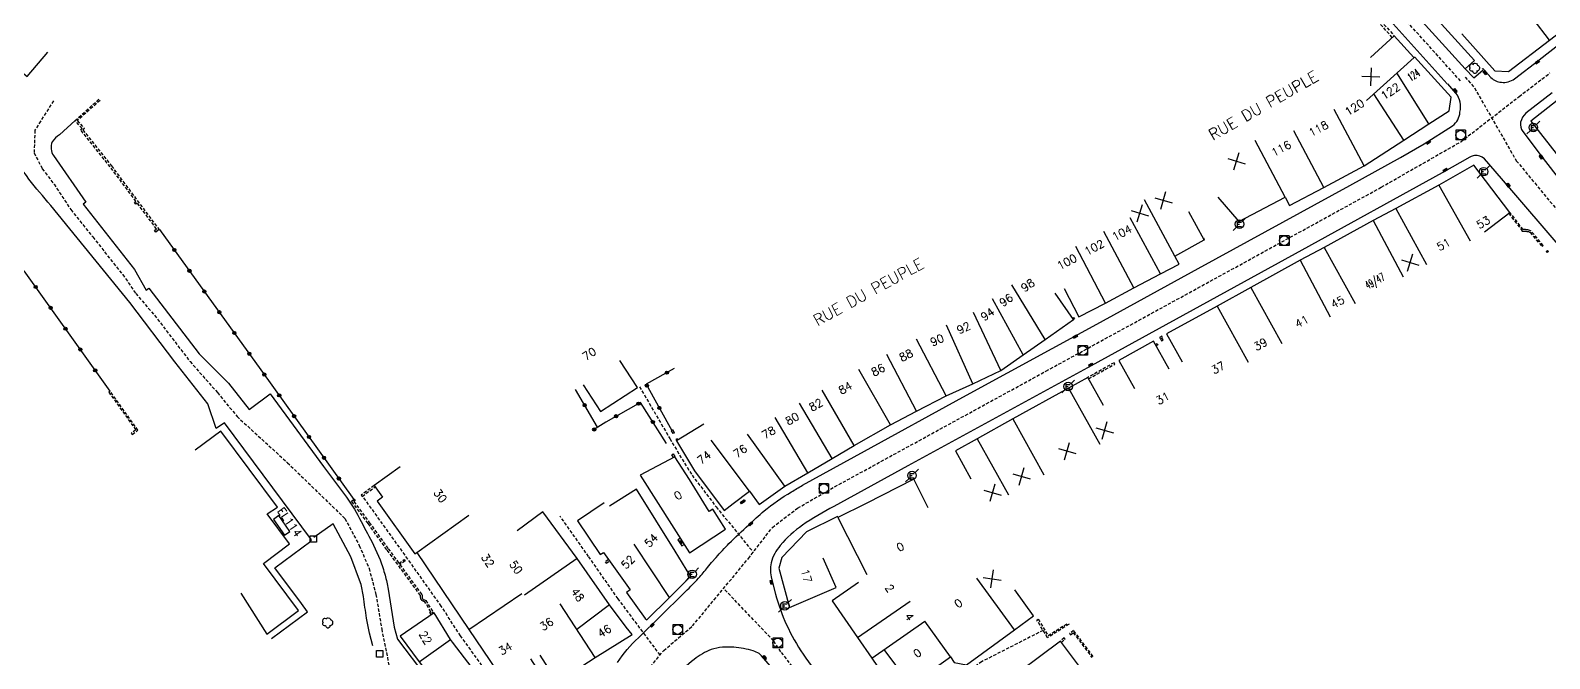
# Model space of a CAD drawing. Header units: millimetres. Extents: x 108000 to 109000, y 121000 to 122000.
# Drawn here: x 108532.3 to 108769.6, y 121175.4 to 121273.5 of the extents above; entities that cross this region are included whole.
import ezdxf
from ezdxf.enums import TextEntityAlignment as Align

# ---------------------------------------------------------------- set-up
doc = ezdxf.new("R2010")
doc.units = ezdxf.units.MM
doc.linetypes.add('DASHED', pattern=[0.75, 0.5, -0.25])
doc.layers.get('0').update_dxf_attribs({"linetype": 'CONTINUOUS'})
for name, color, linetype in [('W0001', 6, 'DASHED'), ('W0008', 7, 'CONTINUOUS'), ('W0100', 7, 'CONTINUOUS'), ('W0112', 1, 'DASHED'), ('W0300', 7, 'CONTINUOUS'), ('W0322', 7, 'CONTINUOUS'), ('W0334', 7, 'CONTINUOUS'), ('W0400', 7, 'CONTINUOUS'), ('W0420', 7, 'CONTINUOUS'), ('W0471', 7, 'CONTINUOUS'), ('W0984', 7, 'CONTINUOUS'), ('W0989', 7, 'CONTINUOUS'), ('W0991', 7, 'CONTINUOUS'), ('W1102', 7, 'CONTINUOUS')]:
    doc.layers.add(name, color=color, linetype=linetype)
doc.styles.get("Standard").update_dxf_attribs({"font": 'romans.shx', "width": 0.85})

# ---------------------------------------------------------------- blocks, each defined once
blk = doc.blocks.new('t991o')
at = {"color": 0, "linetype": 'Continuous'}
for p, q in [((-1, 1), (1, -1)), ((-1, -1), (1, 1))]:
    blk.add_line(p, q, dxfattribs=at)
blk = doc.blocks.new('t322o')
at = {"color": 0, "linetype": 'Continuous'}
for radius in [0.25, 0.15]:
    blk.add_circle((0, 0), radius, dxfattribs=at)
blk = doc.blocks.new('T300')
for p, q in [((-0.8, 0.51), (-0.86, 0.34)), ((-0.86, 0.34), (-0.86, 0.17)), ((-0.86, 0.17), (-0.74, 0.06)), ((-0.69, 0.63), (-0.8, 0.51)), ((-0.8, -0.06), (-0.74, 0.06)), ((-0.74, 0.06), (-0.69, 0.11)), ((-0.57, 0.69), (-0.69, 0.63)), ((-0.46, 0.69), (-0.57, 0.69)), ((-0.29, 0.63), (-0.46, 0.69)), ((-0.29, 0.63), (-0.17, 0.74)), ((-0.23, 0.57), (-0.29, 0.63)), ((-0.17, 0.74), (-0.06, 0.8)), ((-0.06, 0.8), (0.06, 0.8)), ((0.06, 0.8), (0.23, 0.74)), ((0.23, 0.74), (0.34, 0.63)), ((0.34, 0.63), (0.4, 0.51)), ((0.46, 0.46), (0.34, 0.46)), ((0.4, 0.51), (0.4, 0.46)), ((0.57, 0.4), (0.46, 0.46)), ((0.57, 0.4), (0.69, 0.29)), ((0.69, 0.29), (0.74, 0.17)), ((0.74, 0.06), (0.69, -0.17)), ((0.74, 0.17), (0.74, 0.06)), ((-0.8, -0.17), (-0.8, -0.06)), ((-0.8, -0.23), (-0.8, -0.17)), ((-0.74, -0.34), (-0.8, -0.23)), ((-0.69, -0.4), (-0.74, -0.34)), ((-0.51, -0.46), (-0.69, -0.4)), ((-0.4, -0.46), (-0.51, -0.46)), ((-0.4, -0.46), (-0.34, -0.46)), ((-0.34, -0.46), (-0.34, -0.4)), ((-0.34, -0.51), (-0.34, -0.46)), ((-0.29, -0.63), (-0.34, -0.51)), ((-0.17, -0.74), (-0.29, -0.63)), ((-0.06, -0.8), (-0.17, -0.74)), ((0.06, -0.8), (-0.06, -0.8)), ((0.17, -0.74), (0.06, -0.8)), ((0.23, -0.69), (0.17, -0.74)), ((0.29, -0.46), (0.23, -0.46)), ((0.29, -0.63), (0.23, -0.69)), ((0.46, -0.4), (0.29, -0.46)), ((0.34, -0.51), (0.29, -0.63)), ((0.34, -0.51), (0.34, -0.46)), ((0.57, -0.34), (0.46, -0.4)), ((0.63, -0.29), (0.57, -0.34)), ((0.69, -0.17), (0.63, -0.29))]:
    blk.add_line(p, q)
blk = doc.blocks.new('t112o')
at = {"color": 0, "linetype": 'Continuous'}
for p, q in [((-0.5, 0.5), (0.5, 0.5)), ((-0.5, -0.5), (-0.5, 0.5)), ((0.5, 0.5), (0.5, -0.5)), ((0.5, -0.5), (-0.5, -0.5))]:
    blk.add_line(p, q, dxfattribs=at)
blk = doc.blocks.new('T400')
for p, q in [((-0.15, 0.3), (0.15, 0.3)), ((-0.15, -0.25), (-0.15, 0.3)), ((-0.15, 0.15), (0.15, 0.15)), ((-0.15, 0), (0.15, 0)), ((0.15, 0.3), (0.15, -0.25)), ((-0.15, -0.15), (0.15, -0.15)), ((-0.15, -0.25), (-0.15, -0.3)), ((-0.15, -0.3), (0.15, -0.3)), ((0.15, -0.3), (0.15, -0.25))]:
    blk.add_line(p, q)
blk = doc.blocks.new('T420')
for p, q in [((0.75, 0.75), (-0.75, 0.75)), ((-0.75, 0.75), (-0.75, -0.75)), ((0.75, 0.75), (0.75, -0.75)), ((0.75, -0.75), (-0.75, -0.75))]:
    blk.add_line(p, q)
blk.add_ellipse((0, 0), major_axis=(-0.53, 0.53), ratio=1, start_param=3.926991, end_param=10.210176)
blk = doc.blocks.new('T471')
for p, q in [((-0.333334, 0.333334), (-0.333334, -0.333334)), ((-0.333334, 0.333334), (0.333334, 0.333334)), ((-0.333334, 0), (0, 0)), ((0.500001, 0.500001), (1.000002, 1.000002)), ((-0.500001, -0.500001), (-1.000002, -1.000002)), ((-0.333334, -0.333334), (0.333334, -0.333334))]:
    blk.add_line(p, q)
blk.add_ellipse((0, 0), major_axis=(0.471405, 0.471405), ratio=1, start_param=5.4977871438, end_param=11.780972451)

msp = doc.modelspace()

# ---------------------------------------------------------------- linework, layer by layer
at = {"layer": 'W0001', "flags": 128}
msp.add_lwpolyline([(108755.68, 121265.62), (108732.32, 121291.56), (108733.76, 121292.89), (108705.29, 121324.5), (108703.85, 121323.21), (108681.96, 121347.51), (108675.44, 121354.74)], dxfattribs=at)
at = {"layer": 'W0001'}
for points in [[(108575.04, 121067.22), (108578.63, 121072.46), (108584.85, 121082.12), (108590.07, 121091.92), (108597.13, 121105.15), (108602.56, 121115.54), (108613.3, 121140.24), (108618.76, 121153.59), (108623.54, 121164.42), (108627.27, 121171.73), (108631.21, 121176.62), (108635.72, 121180.47), (108644.44, 121191), (108648.2, 121195.87), (108652.13, 121198.88), (108657.26, 121201.84), (108690.93, 121220.28), (108715.27, 121233.61), (108743.31, 121249.02), (108755.71, 121256.11), (108764.84, 121263.19), (108769.65, 121266.88)], [(108756.41, 121266.24), (108757.86, 121264.54), (108764.4, 121253.15), (108784.92, 121228.35), (108811.63, 121197.23), (108841.84, 121162.02), (108862.13, 121138.36), (108878.99, 121118.71), (108885.16, 121109.14), (108888.09, 121104.38), (108894.79, 121087.26), (108896.74, 121081.9), (108908.14, 121058.47), (108916.5, 121041.26), (108919.31, 121035.56), (108921.32, 121024.92), (108928.5, 121010.32), (108933.55, 121000)], [(108535.89, 121262.54), (108532.98, 121257.92), (108532.86, 121254.39), (108534.14, 121251.91), (108535.97, 121249.49), (108538.59, 121245.52), (108542.01, 121241.25), (108546.72, 121235.36), (108548.74, 121232.4), (108551.68, 121229), (108557.22, 121221.77), (108561.51, 121216.93), (108564.57, 121213.18), (108572.44, 121205.97), (108581.42, 121197.25), (108583.65, 121193.04), (108585.19, 121189.46), (108586.26, 121185.4), (108587.16, 121179.97), (108589.98, 121165.91), (108597.85, 121159.16), (108606, 121152.12), (108615.67, 121146.03)], [(108627.43, 121217.85), (108632.17, 121209.74), (108633.69, 121207.16), (108635.64, 121204.02), (108639.41, 121199.06), (108645.2, 121191.99)], [(108618.61, 121153.21), (108607.66, 121167.61), (108599.47, 121178.92), (108596.47, 121183.54), (108591.24, 121190.92), (108584.17, 121200.76)], [(108630.65, 121175.93), (108624.08, 121184.72), (108619.49, 121191.3), (108615.04, 121197.59)], [(108770.59, 121049.12), (108763.09, 121053.94), (108755.71, 121058.87), (108749.29, 121063.37), (108745.04, 121066.35), (108735.7, 121076.4), (108729.98, 121082.84), (108717.56, 121097.23), (108707.29, 121109.1), (108698.13, 121119.68), (108691.37, 121127.49), (108678.13, 121142.83), (108663.81, 121159.39), (108659.32, 121164.58), (108653.13, 121171.78), (108649.52, 121176.44), (108648.36, 121178.16), (108640.56, 121186.32)], [(108690.48, 121179.76), (108680.87, 121174.87), (108678.93, 121173.41), (108676.36, 121172.19), (108673.86, 121172.7), (108670.57, 121170.22), (108660.9, 121162.76)]]:
    msp.add_lwpolyline(points, dxfattribs=at)
at = {"layer": 'W0008', "flags": 128}
for points in [[(108725.46, 121296.49), (108753.61, 121265.16)], [(108741.96, 121286.41), (108757.85, 121268.84), (108756.41, 121267.53), (108757.75, 121266.09), (108759.19, 121267.32)], [(108740.49, 121285.14), (108756.41, 121267.53)], [(108767.96, 121268.9), (108774.66, 121274.12)], [(108569.92, 121178.49), (108575.59, 121182.68), (108574.63, 121183.98), (108570.49, 121189.54), (108576.09, 121193.71), (108576.18, 121193.9), (108562.58, 121212.2), (108561.32, 121211.3)]]:
    msp.add_lwpolyline(points, dxfattribs=at)
for points in [[(108759.05, 121267.47), (108759.17, 121267.59), (108760.44, 121266.16, 0.187), (108762.07, 121265.41, 0.187), (108764.13, 121265.97), (108767.92, 121268.88), (108767.95, 121268.91)], [(108623.97, 121174.76, -0.0489), (108627.25, 121178.61), (108634.24, 121185.48, 0.0146), (108636.66, 121187.95, 0.0138), (108638.07, 121189.6), (108638.7, 121190.39), (108639.4, 121191.17, -0.0125), (108641.41, 121193.34, -0.0105), (108644.49, 121196.24, -0.0136), (108646.89, 121198.43, -0.0356), (108651.15, 121201.41, -0.0122), (108652.9, 121202.44), (108662.59, 121207.79), (108677.92, 121216.2), (108698.87, 121227.61), (108714.72, 121236.31), (108738.38, 121249.29), (108746.29, 121253.64), (108750.02, 121255.81), (108754.45, 121258.63, 0.2113), (108755.6, 121260.75, 0.2212), (108754.97, 121263.74), (108753.69, 121265.19)], [(108561.32, 121211.3), (108560.01, 121215.16), (108554.84, 121221.74), (108547.83, 121230.98), (108535.45, 121246.18, -0.0104), (108532.05, 121250.3, -0.0979), (108529.63, 121254.99, -0.1449), (108529.58, 121258), (108531.15, 121262.62), (108529.74, 121263.88)], [(108770.01, 121263.76), (108765.91, 121260.57, 0.1886), (108765.08, 121259.16, 0.1994), (108765.42, 121257.7), (108768.61, 121253.51), (108778.71, 121240.47, 0.0048)], [(108539.26, 121259.44), (108536.82, 121257.23, 0.0905), (108535.69, 121256.1, 0.2549), (108535.9, 121253.95), (108540.92, 121246.67), (108540.51, 121246.36), (108548.52, 121236.16), (108550.35, 121232.94), (108550.78, 121233.23), (108558.64, 121223), (108563.24, 121218.42), (108566.46, 121214.31), (108569.73, 121216.71)], [(108796.69, 121210.03), (108763.09, 121249.22), (108759.41, 121253.45, 0.2427), (108757.87, 121253.97, 0.0912), (108757.16, 121253.71), (108752.8, 121251.27), (108730.88, 121239.16), (108697.97, 121221.12), (108669.35, 121205.47), (108657.78, 121199.13, 0.0295), (108652.89, 121196.21, 0.0694), (108649.43, 121193.04, 0.1153), (108647.98, 121190.32, 0.117), (108648.06, 121187.85), (108648.69, 121185.45, 0.0432), (108650.4, 121180.64, 0.0397), (108653, 121176.04, 0.0305), (108656.51, 121171.45)], [(108569.73, 121216.71), (108578.08, 121205.4), (108581.68, 121200.59, -0.0391), (108583.96, 121196.76, -0.0002), (108585.9, 121193.09), (108586.91, 121190.78, -0.0169), (108587.69, 121188.39, -0.0272), (108588.16, 121186.21), (108589.12, 121180.27), (108589.62, 121178.38), (108594.03, 121172.58)], [(108585.76, 121177.35), (108585.26, 121179.31), (108584.81, 121181.66, -0.0043), (108584.3, 121185.06, 0.0109), (108583.87, 121187.21), (108582.32, 121191.25), (108579.58, 121196.43), (108576.54, 121194.27)], [(108706.11, 121102.86), (108706.73, 121102.17), (108707.23, 121102.88, 0.1904), (108707.48, 121104.42, 0.0614), (108706.99, 121105.94), (108691.8, 121123.46), (108680.85, 121136.13), (108654.51, 121166.57), (108646.47, 121175.8, 0.0603), (108646.11, 121176.13, 0.0742), (108645.19, 121176.55, 0.0618), (108642.16, 121177.12, 0.1009), (108638.63, 121176.77, 0.0794), (108635.99, 121175.22, 0.0599), (108632.89, 121172.26, 0.0433), (108630.3, 121168.12), (108617.76, 121140.73), (108609.21, 121122.05), (108600.6, 121103.22), (108591.53, 121083.28, -0.0127), (108589.39, 121078.7, -0.033), (108585.3, 121072.15, -0.0327), (108580.63, 121066.14), (108580.07, 121065.57)]]:
    msp.add_lwpolyline(points, format="xyb", dxfattribs=at)
at = {"layer": 'W0100'}
msp.add_line((108702.33, 121221.95), (108704.76, 121217.58), dxfattribs=at)
at = {"layer": 'W0100', "flags": 128}
for points in [[(108755.87, 121272.98), (108761.03, 121267.22), (108763.17, 121267.09), (108769.6, 121271.99), (108774.5, 121275.76)], [(108741.62, 121269.31), (108745.32, 121272.68), (108748.41, 121269.28), (108748.44, 121269.3)], [(108516.89, 121260.33), (108520.69, 121257.08), (108529.9, 121267.86), (108531.79, 121266.31), (108535.03, 121270.12)], [(108717.79, 121247.45), (108721.05, 121243.66), (108728.27, 121247.49), (108728.98, 121246.15), (108734.31, 121248.98), (108740.65, 121252.35), (108746.85, 121256.38), (108750.75, 121258.91), (108753.9, 121260.97), (108754.21, 121263.07), (108748.51, 121269.37)], [(108773.94, 121265.07), (108770.05, 121262), (108766.65, 121259.35), (108772.7, 121251.65), (108772.93, 121251.83), (108775.3, 121248.47), (108779.24, 121242.97), (108783.31, 121245.88)], [(108759.43, 121242.07), (108763.41, 121245.09), (108757.79, 121252.48), (108752.28, 121249.36), (108745.59, 121245.7), (108742.05, 121243.83), (108734.4, 121239.58), (108730.66, 121237.61), (108722.93, 121233.37), (108717.66, 121230.44), (108709.78, 121226.1), (108712.19, 121221.72)], [(108693.76, 121233.18), (108696.08, 121228.75), (108700.22, 121230.92), (108704.67, 121233.28), (108708.82, 121235.46), (108711.72, 121237.02), (108711.06, 121238.26), (108715.65, 121240.78), (108713.24, 121245.16)], [(108637.48, 121212), (108633.2, 121209.41), (108636.04, 121204.72), (108640.64, 121198.49), (108642.06, 121199.57), (108644.64, 121201.5), (108646.1, 121199.42), (108650.12, 121202.29), (108653.71, 121204.4), (108657.51, 121206.64), (108660.98, 121208.66), (108666.62, 121211.87), (108670.72, 121214.02), (108675.33, 121216.44), (108679.5, 121218.32), (108683.88, 121220.38), (108687.37, 121222.82), (108690.78, 121225.2), (108695.23, 121228.36), (108692.34, 121232.44)], [(108710.18, 121220.6), (108707.74, 121224.97), (108702.33, 121221.95)], [(108699.89, 121214.92), (108697.46, 121219.29), (108694.47, 121217.63), (108685.76, 121212.82), (108680.16, 121209.69), (108676.77, 121207.81), (108679.19, 121203.43)], [(108565.17, 121185.57), (108569.2, 121179.19), (108574.17, 121182.85), (108568.68, 121190.24), (108572.76, 121193.27), (108569.27, 121197.96), (108570.87, 121199.03), (108562.01, 121210.9), (108558, 121207.91)], [(108590.04, 121205.31), (108585.98, 121202.39), (108587.3, 121200.56), (108586.45, 121199.95), (108592.36, 121191.73), (108592.64, 121191.92), (108600.75, 121179.93), (108608.54, 121168.45), (108608.81, 121168.38), (108613.01, 121170.95), (108613.16, 121171.11), (108610.44, 121175.31)], [(108672.55, 121198.94), (108670.28, 121203.4), (108662.82, 121199.59), (108658.43, 121197.41), (108658.35, 121197.55), (108653.53, 121195.16), (108649.65, 121191.17), (108649.19, 121189.47), (108650.86, 121183.32), (108658.13, 121186.49), (108656.13, 121191.07)], [(108621.89, 121199.68), (108617.74, 121196.89), (108621.31, 121191.61), (108621.79, 121191.94), (108625.95, 121186.08), (108625.41, 121185.69), (108628.31, 121181.63), (108628.58, 121181.4), (108632.12, 121184.91), (108635.47, 121188.23), (108635.31, 121188.38), (108633, 121192.17), (108626.96, 121201.83), (108622.72, 121199.18)], [(108611.85, 121175.88), (108614.56, 121171.69), (108620.49, 121175.53), (108626.26, 121179.11), (108625.37, 121180.29), (108622.74, 121183.75), (108617.68, 121190.99), (108612.34, 121198.29), (108608.31, 121195.35)], [(108633.81, 121194.18), (108633.43, 121193.94), (108634.06, 121192.98), (108634.43, 121193.21)], [(108661.66, 121187.24), (108657.54, 121184.4), (108661.5, 121178.66), (108663.73, 121175.44), (108664.63, 121174.14), (108659.17, 121170.06), (108662.69, 121165.92), (108669.82, 121171.23), (108675.99, 121175.65), (108676.57, 121174.74), (108678.51, 121174.4), (108686.01, 121179.86), (108689, 121182.04), (108686.06, 121186.08)], [(108595.33, 121182.52), (108590.07, 121178.89), (108593.01, 121174.87), (108596.54, 121170.22), (108601.89, 121163.08), (108606.73, 121156.69), (108611.63, 121160.36), (108606.78, 121166.77), (108598.2, 121177.91), (108597.93, 121178.35), (108595.33, 121182.52)], [(108696.19, 121174.11), (108693.18, 121178.1), (108683.58, 121170.87)]]:
    msp.add_lwpolyline(points, dxfattribs=at)
at = {"layer": 'W0100'}
for points in [[(108618.62, 121218.16), (108621.35, 121213.98), (108627.11, 121217.73), (108624.38, 121221.92)], [(108633.75, 121193.46), (108634.12, 121193.69), (108633.73, 121193.78), (108634.03, 121193.3), (108634.12, 121193.69)]]:
    msp.add_lwpolyline(points, dxfattribs=at)
at = {"layer": 'W0100', "flags": 128}
for points in [[(108627.54, 121204.02), (108635.26, 121191.9), (108640.89, 121195.56), (108638.87, 121198.69), (108638.32, 121198.34), (108635.24, 121203.32), (108632.96, 121206.91)], [(108570.27, 121197.12), (108572, 121194.67), (108572.82, 121195.24), (108571.09, 121197.7)]]:
    msp.add_lwpolyline(points, close=True, dxfattribs=at)
at = {"layer": 'W0112', "flags": 128}
msp.add_lwpolyline([(108745.03, 121272.41), (108743.11, 121274.56), (108743.41, 121274.82), (108745.32, 121272.68)], dxfattribs=at)
at = {"layer": 'W0112'}
for points in [[(108543.16, 121262.58), (108539.61, 121259.42), (108540.72, 121258.17), (108540.47, 121257.98), (108544.94, 121252.35), (108552.38, 121242.39), (108552.18, 121242.24), (108551.9, 121242.02), (108551.68, 121242.27), (108551.99, 121242.49), (108548.98, 121246.53), (108548.74, 121246.35), (108548.53, 121246.63), (108548.77, 121246.81), (108544.75, 121252.2), (108540.12, 121258.02), (108540.36, 121258.21), (108539.26, 121259.44), (108542.99, 121262.76)], [(108763.21, 121244.94), (108765.34, 121242.16), (108765.57, 121242.15), (108765.68, 121242.14), (108765.8, 121242.14), (108765.91, 121242.13), (108766.02, 121242.12), (108766.16, 121242.1), (108766.29, 121242.08), (108766.39, 121242.05), (108766.47, 121242.01), (108766.54, 121241.95), (108768.43, 121239.73), (108768.62, 121239.89), (108766.72, 121242.13), (108766.61, 121242.22), (108766.49, 121242.28), (108766.35, 121242.32), (108766.2, 121242.35), (108766.05, 121242.37), (108765.93, 121242.38), (108765.81, 121242.39), (108765.7, 121242.39), (108765.58, 121242.4), (108765.47, 121242.4), (108763.41, 121245.09)], [(108715.65, 121240.78), (108715.71, 121240.82), (108715.59, 121241.04), (108715.53, 121240.99)], [(108695.09, 121228.57), (108695.23, 121228.66), (108695.36, 121228.44), (108695.23, 121228.36)], [(108708.02, 121224.47), (108708.28, 121224.62), (108708.4, 121224.4), (108708.14, 121224.25)], [(108697.58, 121219.07), (108701.68, 121221.37), (108701.56, 121221.59), (108697.46, 121219.29)], [(108633.41, 121209.54), (108633.31, 121209.71), (108633.09, 121209.58), (108633.2, 121209.41)], [(108632.74, 121206.79), (108632.46, 121207.2), (108632.67, 121207.34), (108632.96, 121206.91)], [(108585.98, 121202.39), (108583.95, 121200.91), (108584.1, 121200.71), (108586.12, 121202.19)], [(108594.88, 121182.21), (108594.67, 121182.55), (108594.84, 121182.67), (108593.88, 121184.25), (108593.75, 121184.28), (108593.64, 121184.32), (108593.53, 121184.37), (108593.43, 121184.44), (108593.36, 121184.52), (108593.31, 121184.59), (108593.28, 121184.66), (108593.26, 121184.74), (108593.25, 121184.82), (108593.24, 121184.91), (108593.22, 121185.23), (108587.96, 121192.38), (108585.02, 121196.49), (108582.6, 121199.77), (108582.46, 121199.94), (108582.84, 121200.27), (108583, 121200.08), (108582.81, 121199.91), (108585.22, 121196.64), (108588.17, 121192.53), (108589.85, 121190.24), (108590.66, 121190.84), (108590.81, 121190.64), (108590, 121190.03), (108593.46, 121185.32), (108593.49, 121184.93), (108593.49, 121184.86), (108593.5, 121184.8), (108593.52, 121184.74), (108593.54, 121184.7), (108593.56, 121184.67), (108593.59, 121184.63), (108593.65, 121184.59), (108593.73, 121184.56), (108593.83, 121184.52), (108594.04, 121184.46), (108595.18, 121182.6), (108595.01, 121182.48), (108595.08, 121182.36)], [(108622.58, 121190.82), (108622.07, 121190.46), (108622.21, 121190.26), (108622.73, 121190.62)], [(108694.53, 121180.72), (108691.16, 121178.62), (108689.51, 121181.39), (108689.72, 121181.51), (108691.25, 121178.96), (108694.4, 121180.93)], [(108698.3, 121175.7), (108695.25, 121179.75), (108694.6, 121179.27), (108694.75, 121179.07), (108695.2, 121179.4), (108698.1, 121175.55)], [(108693.33, 121177.9), (108693.93, 121178.42), (108693.77, 121178.61), (108693.18, 121178.1)]]:
    msp.add_lwpolyline(points, dxfattribs=at)
for points in [[(108769.23, 121238.81), (108769.08, 121238.96), (108769.26, 121239.13), (108769.41, 121238.98)], [(108709.04, 121225.46), (108709.14, 121225.52), (108709.02, 121225.73), (108708.67, 121225.53), (108708.8, 121225.31), (108708.83, 121225.33), (108708.99, 121225.04), (108709.21, 121225.17)], [(108544.53, 121217), (108548.74, 121211.1), (108548.02, 121210.58), (108548.17, 121210.38), (108549.09, 121211.04), (108544.73, 121217.15)], [(108632.6, 121211.14), (108632.9, 121210.66), (108632.69, 121210.53), (108632.39, 121211.01)]]:
    msp.add_lwpolyline(points, close=True, dxfattribs=at)
at = {"layer": 'W0322', "flags": 128}
for points in [[(108552.46, 121242.41), (108568.28, 121220.5), (108582.8, 121200.24)], [(108544.73, 121217.15), (108531.31, 121235.95)], [(108632.83, 121220.67), (108628.46, 121218.24), (108632.47, 121211.01)], [(108620.89, 121211.51), (108617.43, 121217.39)], [(108631.65, 121208.95), (108627.61, 121215.39), (108622.16, 121212.32), (108620.09, 121210.99)]]:
    msp.add_lwpolyline(points, dxfattribs=at)
at = {"layer": 'W0334', "flags": 128}
msp.add_lwpolyline([(108643.8, 121200.17), (108643.94, 121199.97), (108643.35, 121199.57), (108643.2, 121199.77)], close=True, dxfattribs=at)
at = {"layer": 'W1102'}
for p, q in [((108769.6, 121271.99), (108763.54, 121279.94)), ((108750.75, 121258.91), (108745.76, 121266.87)), ((108746.85, 121256.38), (108742.16, 121263.59)), ((108740.65, 121252.35), (108735.95, 121261.18)), ((108734.31, 121248.98), (108729.62, 121257.81)), ((108728.27, 121247.49), (108723.6, 121256.32)), ((108752.28, 121249.36), (108757.21, 121240.66)), ((108711.06, 121238.26), (108706.31, 121247.06)), ((108745.59, 121245.7), (108750.39, 121236.93)), ((108708.82, 121235.46), (108704.08, 121244.26)), ((108742.05, 121243.83), (108746.73, 121234.99)), ((108704.67, 121233.28), (108699.99, 121242.12)), ((108700.22, 121230.92), (108695.57, 121239.78)), ((108734.4, 121239.58), (108739.25, 121230.84)), ((108730.66, 121237.61), (108735.32, 121228.76)), ((108690.78, 121225.2), (108685.58, 121233.74)), ((108687.37, 121222.82), (108682.58, 121231.59)), ((108722.93, 121233.37), (108727.75, 121224.61)), ((108683.88, 121220.38), (108679.62, 121229.43)), ((108717.66, 121230.44), (108722.52, 121221.7)), ((108679.5, 121218.32), (108675.39, 121227.44)), ((108675.33, 121216.44), (108670.69, 121225.3)), ((108670.72, 121214.02), (108666.06, 121222.87)), ((108666.62, 121211.87), (108661.67, 121220.56)), ((108660.98, 121208.66), (108655.97, 121217.31)), ((108694.47, 121217.63), (108699.32, 121208.88)), ((108657.51, 121206.64), (108652.42, 121215.26)), ((108653.71, 121204.4), (108648.64, 121213.02)), ((108685.76, 121212.82), (108690.59, 121204.07)), ((108650.12, 121202.29), (108644.31, 121210.43)), ((108644.64, 121201.5), (108638.63, 121209.49)), ((108680.16, 121209.69), (108685.05, 121200.96)), ((108592.64, 121191.92), (108600.76, 121197.75)), ((108658.43, 121197.41), (108662.93, 121188.49)), ((108617.68, 121190.99), (108609.48, 121185.26)), ((108632.12, 121184.91), (108626.59, 121193.25)), ((108686.01, 121179.86), (108680.12, 121187.94)), ((108600.75, 121179.93), (108609.03, 121185.54)), ((108620.49, 121175.53), (108615.06, 121183.92)), ((108661.5, 121178.66), (108669.73, 121184.33)), ((108622.74, 121183.75), (108617.66, 121179.9)), ((108663.73, 121175.44), (108672.02, 121181.2)), ((108675.99, 121175.65), (108672.02, 121181.2)), ((108593.01, 121174.87), (108597.93, 121178.35)), ((108669.82, 121171.23), (108665.67, 121176.79))]:
    msp.add_line(p, q, dxfattribs=at)
at = {"layer": 'W1102', "flags": 128}
msp.add_lwpolyline([(108748.44, 121269.3), (108741.01, 121262.55)], dxfattribs=at)

# ---------------------------------------------------------------- block references
at = {"layer": 'W0112'}
for p in [(108576.49, 121194.06), (108586.86, 121176.1)]:
    msp.add_blockref('t112o', p, dxfattribs=at)
at = {"layer": 'W0300'}
for p in [(108757.93, 121267.59), (108578.76, 121180.94)]:
    msp.add_blockref('T300', p, dxfattribs=at)
at = {"layer": 'W0322'}
for p, rotation in [((108554.77, 121239.21), 305.8226282475783), ((108557.12, 121235.96), 305.8226282475783), ((108533.11, 121233.42), 125.5271878388313), ((108559.46, 121232.72), 305.8226282475783), ((108535.44, 121230.17), 125.5271878388313), ((108561.8, 121229.48), 305.8226282475783), ((108537.76, 121226.91), 125.5271878388313), ((108564.14, 121226.23), 305.8226282475783), ((108540.08, 121223.66), 125.5271878388313), ((108566.48, 121222.99), 305.8226282475783), ((108542.41, 121220.4), 125.5271878388313), ((108568.82, 121219.74), 305.6273842817519), ((108631.72, 121220.05), 209.0205553872017), ((108628.59, 121218.01), 299.0205553872163), ((108571.15, 121216.49), 305.6273842817519), ((108618.87, 121214.95), 120.4844172130247), ((108627.26, 121215.19), 209.36458581445), ((108630.53, 121214.51), 299.0205553872163), ((108573.48, 121213.24), 305.6273842817519), ((108623.78, 121213.23), 209.36458581445), ((108629.52, 121212.34), 122.0955894298367), ((108575.81, 121209.99), 305.6273842817519), ((108620.36, 121211.16), 212.6971767088312), ((108578.14, 121206.74), 305.6273842817519), ((108580.47, 121203.49), 305.6273842817519)]:
    msp.add_blockref('t322o', p, dxfattribs=dict(at, rotation=rotation))
at = {"layer": 'W0400'}
for p, rotation in [((108759.52, 121266.93), 42.43856971729366), ((108767.68, 121268.56), 307.6151396731328), ((108754.83, 121264.12), 41.75339320487473), ((108750.68, 121256), 302.436805942924), ((108768.29, 121253.73), 217.3339293794098), ((108753.3, 121251.7), 119.5930106055596), ((108763.15, 121249.34), 40.60606164709095), ((108695.5, 121225.66), 298.6699049610418), ((108697.92, 121221.24), 298.6699049619223), ((108643.55, 121199.85), 123.3807434404272), ((108644.79, 121196.42), 312.7530417026177), ((108648.04, 121187.31), 14.71621732817977), ((108629.42, 121180.59), 314.4988137880139), ((108646.96, 121175.53), 40.02951344408594)]:
    msp.add_blockref('T400', p, dxfattribs=dict(at, rotation=rotation))
at = {"layer": 'W0420'}
for p in [(108755.7, 121257.16), (108728.15, 121240.67), (108696.66, 121223.5), (108656.23, 121201.94), (108633.38, 121179.9), (108649.01, 121177.81)]:
    msp.add_blockref('T420', p, dxfattribs=at)
at = {"layer": 'W0471'}
for p in [(108767.06, 121258.34), (108759.3, 121251.45), (108721.15, 121243.23), (108694.38, 121217.87), (108670, 121203.96), (108635.66, 121188.53), (108650.15, 121183.6)]:
    msp.add_blockref('T471', p, dxfattribs=at)
at = {"layer": 'W0991'}
for p, rotation in [((108741.69, 121266.27), 222.7034783813519), ((108720.69, 121253.09), 27.88883376710622), ((108709.27, 121246.97), 28.75714283833464), ((108705.6, 121244.97), 28.32100054252955), ((108747.8, 121237.25), 27.90247028489532), ((108700.09, 121211.03), 29.06014873999581), ((108694.22, 121207.78), 28.89570753772578), ((108687.12, 121203.84), 29.24860820246991), ((108682.58, 121201.31), 28.95963008684432), ((108682.51, 121187.82), 36.01792447854214)]:
    msp.add_blockref('t991o', p, dxfattribs=dict(at, rotation=rotation))

# ---------------------------------------------------------------- texts
at = {"layer": 'W0984'}
msp.add_text('EL114', height=1.25, rotation=305.1783, dxfattribs=at).set_placement((108572.78, 121196.7), align=Align.MIDDLE)
at = {"layer": 'W0989'}
for rotation, p in [(29.7888, (108724.89, 121261.8)), (28.7083, (108663.21, 121232.67))]:
    msp.add_text('RUE DU PEUPLE', height=1.75, rotation=rotation, dxfattribs=at).set_placement(p, align=Align.MIDDLE)
at = {"layer": 'W0991', "width": 0.5}
for s, rotation, p in [('124', 33.0746, (108748.36, 121266.54)), ('49/47', 29.0189, (108742.35, 121234.27))]:
    msp.add_text(s, height=1.25, rotation=rotation, dxfattribs=at).set_placement(p, align=Align.MIDDLE)
at = {"layer": 'W0991'}
for s, rotation, p in [('122', 33.0335, (108744.72, 121264)), ('120', 33.001, (108739.12, 121261.49)), ('118', 28.0297, (108733.49, 121258.17)), ('116', 27.98, (108727.66, 121255.07)), ('53', 29.5288, (108759.23, 121243.53)), ('104', 27.6906, (108702.79, 121241.9)), ('51', 28.6695, (108753.02, 121240.07)), ('100', 27.7177, (108694.2, 121237.36)), ('102', 27.9112, (108698.47, 121239.61)), ('98', 35.3807, (108688.08, 121233.71)), ('96', 34.9788, (108684.71, 121231.39)), ('45', 27.7727, (108736.49, 121231.08)), ('94', 34.9177, (108681.8, 121229.18)), ('92', 25.1621, (108678.07, 121227.04)), ('41', 28.7698, (108730.89, 121228.04)), ('90', 24.2722, (108673.92, 121225.13)), ('39', 29.0903, (108724.43, 121224.48)), ('70', 33.1133, (108619.59, 121222.97)), ('88', 27.6504, (108669.08, 121222.76)), ('86', 27.7744, (108664.71, 121220.47)), ('37', 28.8151, (108717.82, 121220.82)), ('84', 29.6461, (108659.59, 121217.65)), ('82', 30.0817, (108654.98, 121215.01)), ('31', 29.1351, (108709.17, 121216.04)), ('80', 30.5479, (108651.29, 121212.84)), ('78', 30.467, (108647.61, 121210.68)), ('74', 36.9425, (108637.53, 121206.79)), ('76', 35.553, (108643.17, 121207.77)), ('30', 305.7073, (108596.31, 121200.8)), ('0', 33.0286, (108633.44, 121200.86)), ('54', 44.681, (108629.25, 121193.84)), ('0', 26.7825, (108668.18, 121192.82)), ('32', 304.0844, (108603.73, 121190.69)), ('52', 44.8017, (108625.62, 121190.45)), ('50', 306.1268, (108608.14, 121189.63)), ('17', 285.2036, (108653.52, 121188.3)), ('2', 304.5784, (108666.52, 121186.35)), ('48', 304.9702, (108617.78, 121185.33)), ('0', 36.0759, (108677.25, 121184)), ('36', 32.9445, (108612.91, 121180.74)), ('4', 304.7298, (108669.6, 121181.89)), ('22', 301.9807, (108594, 121178.62)), ('46', 31.791, (108621.95, 121179.66)), ('34', 31.4166, (108606.48, 121176.92)), ('0', 35.5959, (108670.83, 121176.22))]:
    msp.add_text(s, height=1.25, rotation=rotation, dxfattribs=at).set_placement(p, align=Align.MIDDLE)

doc.saveas('drawing.dxf')
